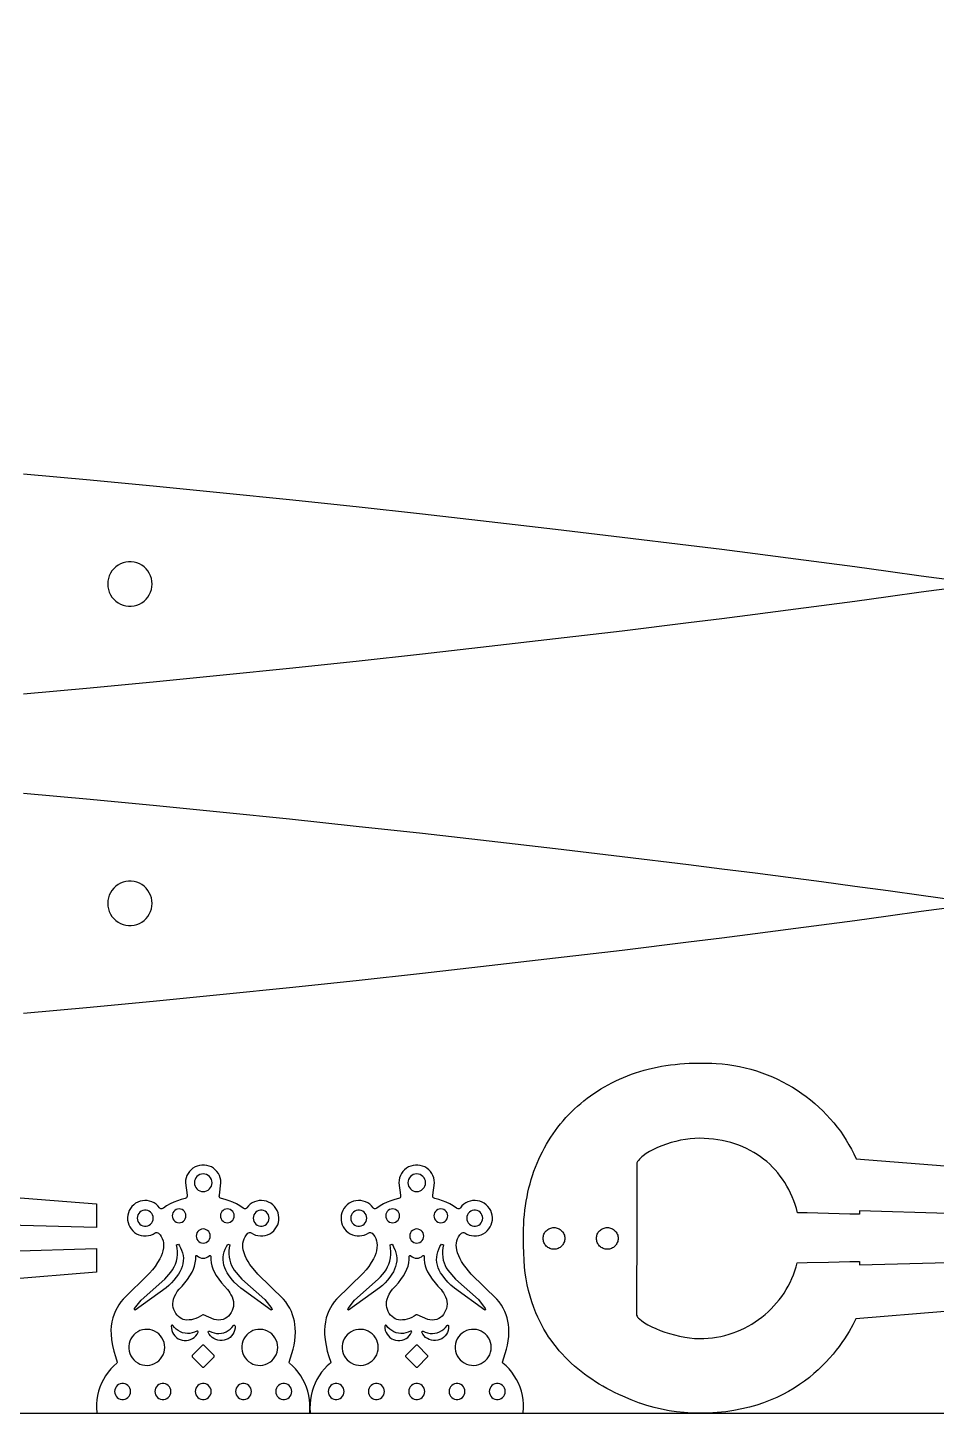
# Model space of a CAD drawing. Extents: x 0 to 1250, y 0 to 2500.
# Drawn here: x 632.7 to 735.2, y 0 to 156.2 of the extents above; entities that cross this region are included whole.
import ezdxf

# ---------------------------------------------------------------- set-up
doc = ezdxf.new("R2010")
doc.units = 0
doc.layers.get('0').update_dxf_attribs({"linetype": 'CONTINUOUS', "lineweight": 25})

msp = doc.modelspace()

# ---------------------------------------------------------------- linework, layer by layer
for points in [[(0, 0), (1250, 0), (1250, 2500), (0, 2500)], [(646.74, 93.5169), (646.72, 93.8302), (646.662, 94.1386), (646.564, 94.4372), (646.431, 94.7213), (646.263, 94.9864), (646.062, 95.2283), (645.834, 95.4432), (645.58, 95.6277), (645.304, 95.779), (645.013, 95.8945), (644.708, 95.9726), (644.397, 96.012), (644.083, 96.012), (643.772, 95.9726), (643.467, 95.8945), (643.176, 95.779), (642.9, 95.6277), (642.646, 95.4432), (642.418, 95.2283), (642.217, 94.9864), (642.049, 94.7213), (641.916, 94.4372), (641.818, 94.1386), (641.76, 93.8302), (641.74, 93.5169), (641.76, 93.2036), (641.818, 92.8952), (641.916, 92.5966), (642.049, 92.3125), (642.217, 92.0474), (642.418, 91.8055), (642.646, 91.5906), (642.9, 91.4061), (643.176, 91.2548), (643.467, 91.1393), (643.772, 91.0612), (644.083, 91.0218), (644.397, 91.0218), (644.708, 91.0612), (645.013, 91.1393), (645.304, 91.2548), (645.58, 91.4061), (645.834, 91.5906), (646.062, 91.8055), (646.263, 92.0474), (646.431, 92.3125), (646.564, 92.5966), (646.662, 92.8952), (646.72, 93.2036)], [(646.74, 57.5025), (646.72, 57.8158), (646.662, 58.1242), (646.564, 58.4228), (646.431, 58.7069), (646.263, 58.972), (646.062, 59.2139), (645.834, 59.4288), (645.58, 59.6133), (645.304, 59.7646), (645.013, 59.8801), (644.708, 59.9582), (644.397, 59.9976), (644.083, 59.9976), (643.772, 59.9582), (643.467, 59.8801), (643.176, 59.7646), (642.9, 59.6133), (642.646, 59.4288), (642.418, 59.2139), (642.217, 58.972), (642.049, 58.7069), (641.916, 58.4228), (641.818, 58.1242), (641.76, 57.8158), (641.74, 57.5025), (641.76, 57.1892), (641.818, 56.8808), (641.916, 56.5822), (642.049, 56.2981), (642.217, 56.033), (642.418, 55.7911), (642.646, 55.5762), (642.9, 55.3917), (643.176, 55.2404), (643.467, 55.1249), (643.772, 55.0468), (644.083, 55.0074), (644.397, 55.0074), (644.708, 55.0468), (645.013, 55.1249), (645.304, 55.2404), (645.58, 55.3917), (645.834, 55.5762), (646.062, 55.7911), (646.263, 56.033), (646.431, 56.2981), (646.564, 56.5822), (646.662, 56.8808), (646.72, 57.1892)], [(640.597, 0), (664.417, 0), (664.517, 0.09), (664.547, 0.5717), (664.541, 1.0544), (664.499, 1.5352), (664.42, 2.0115), (664.306, 2.4805), (664.157, 2.9396), (663.974, 3.3863), (663.758, 3.8178), (663.51, 4.2319), (663.231, 4.6261), (662.924, 4.9983), (662.589, 5.3463), (662.23, 5.6681), (662.197, 5.7189), (662.199, 5.7793), (662.639, 7.2132), (662.748, 7.6881), (662.827, 8.1685), (662.878, 8.6529), (662.9, 9.1395), (662.892, 9.6265), (662.858, 10.0046), (662.796, 10.3792), (662.708, 10.7484), (662.594, 11.1104), (662.454, 11.4632), (662.266, 11.842), (662.051, 12.2064), (661.811, 12.5545), (661.546, 12.8846), (658.663, 15.6744), (657.768, 16.7957), (657.571, 17.1015), (657.397, 17.4209), (657.247, 17.7523), (657.122, 18.0937), (657.022, 18.4434), (656.982, 18.6926), (656.971, 18.9447), (656.989, 19.1963), (657.036, 19.4443), (657.119, 19.6841), (657.233, 19.9106), (657.377, 20.1195), (657.548, 20.3072), (657.632, 20.3656), (657.731, 20.3924), (657.833, 20.3843), (657.927, 20.3423), (658.164, 20.2046), (658.419, 20.1007), (658.685, 20.0328), (658.958, 20.0019), (659.233, 20.0088), (659.504, 20.0533), (659.766, 20.1345), (660.015, 20.2509), (660.246, 20.4004), (660.454, 20.58), (660.635, 20.7865), (660.786, 21.0158), (660.905, 21.2638), (660.988, 21.5256), (661.035, 21.7964), (661.044, 22.0711), (661.015, 22.3444), (660.95, 22.6112), (660.848, 22.8664), (660.712, 23.1054), (660.545, 23.3234), (660.349, 23.5164), (660.129, 23.6809), (659.889, 23.8136), (659.632, 23.912), (659.364, 23.9744), (659.091, 23.9995), (658.816, 23.9868), (658.546, 23.9367), (658.285, 23.8499), (658.039, 23.7283), (657.812, 23.574), (657.607, 23.39), (657.43, 23.1798), (657.362, 23.1119), (657.275, 23.0695), (657.179, 23.0569), (657.084, 23.0755), (657, 23.1232), (656.632, 23.3823), (656.245, 23.6119), (655.841, 23.8106), (655.423, 23.9771), (654.993, 24.1105), (654.554, 24.21), (654.464, 24.2458), (654.391, 24.3081), (654.341, 24.3905), (654.32, 24.4845), (654.329, 24.5803), (654.507, 26), (654.488, 26.2723), (654.433, 26.5396), (654.341, 26.7968), (654.216, 27.0392), (654.058, 27.2622), (653.872, 27.4617), (653.66, 27.6339), (653.427, 27.7758), (653.177, 27.8845), (652.914, 27.9582), (652.644, 27.9953), (652.37, 27.9953), (652.1, 27.9582), (651.837, 27.8845), (651.587, 27.7758), (651.354, 27.6339), (651.142, 27.4617), (650.956, 27.2622), (650.798, 27.0392), (650.673, 26.7968), (650.581, 26.5396), (650.526, 26.2723), (650.507, 26), (650.685, 24.5803), (650.694, 24.4845), (650.673, 24.3905), (650.623, 24.3081), (650.55, 24.2458), (650.46, 24.2099), (650.023, 24.1068), (649.594, 23.9713), (649.176, 23.8042), (648.772, 23.6063), (648.384, 23.3789), (648.014, 23.1232), (647.93, 23.0755), (647.835, 23.0569), (647.739, 23.0695), (647.652, 23.1119), (647.584, 23.1798), (647.407, 23.39), (647.202, 23.574), (646.975, 23.7283), (646.729, 23.8499), (646.468, 23.9367), (646.198, 23.9868), (645.923, 23.9995), (645.65, 23.9744), (645.382, 23.912), (645.125, 23.8136), (644.885, 23.6809), (644.665, 23.5164), (644.469, 23.3234), (644.302, 23.1054), (644.166, 22.8664), (644.064, 22.6112), (643.999, 22.3444), (643.97, 22.0711), (643.979, 21.7964), (644.026, 21.5256), (644.109, 21.2638), (644.227, 21.0158), (644.379, 20.7865), (644.56, 20.58), (644.768, 20.4004), (644.999, 20.2509), (645.248, 20.1345), (645.51, 20.0533), (645.781, 20.0088), (646.056, 20.0019), (646.329, 20.0328), (646.595, 20.1007), (646.85, 20.2046), (647.088, 20.3423), (647.181, 20.3843), (647.283, 20.3924), (647.382, 20.3656), (647.466, 20.3072), (647.635, 20.1234), (647.777, 19.9187), (647.89, 19.6969), (647.974, 19.4619), (648.025, 19.2178), (648.043, 18.9692), (648.021, 18.646), (647.967, 18.3265), (647.882, 18.014), (647.765, 17.7117), (647.619, 17.4225), (647.37, 16.9884), (647.092, 16.5713), (646.789, 16.1729), (646.46, 15.7949), (643.463, 12.8794), (643.215, 12.5716), (642.988, 12.2475), (642.785, 11.9086), (642.605, 11.5564), (642.449, 11.1927), (642.308, 10.7503), (642.204, 10.2977), (642.137, 9.8381), (642.108, 9.3745), (642.118, 8.9101), (642.181, 8.2694), (642.283, 7.6337), (642.423, 7.0052), (642.6, 6.3863), (642.814, 5.7793), (642.817, 5.7189), (642.784, 5.6681), (642.425, 5.3463), (642.09, 4.9983), (641.783, 4.6261), (641.504, 4.2319), (641.256, 3.8178), (641.04, 3.3863), (640.857, 2.9396), (640.708, 2.4805), (640.594, 2.0115), (640.515, 1.5352), (640.473, 1.0544), (640.467, 0.5717), (640.497, 0.09)], [(653.507, 26), (653.488, 26.1951), (653.431, 26.3827), (653.338, 26.5556), (653.214, 26.7071), (653.063, 26.8315), (652.89, 26.9239), (652.702, 26.9808), (652.507, 27), (652.312, 26.9808), (652.124, 26.9239), (651.951, 26.8315), (651.8, 26.7071), (651.675, 26.5556), (651.583, 26.3827), (651.526, 26.1951), (651.507, 26), (651.526, 25.8049), (651.583, 25.6173), (651.675, 25.4444), (651.8, 25.2929), (651.951, 25.1685), (652.124, 25.0761), (652.312, 25.0192), (652.507, 25), (652.702, 25.0192), (652.89, 25.0761), (653.063, 25.1685), (653.214, 25.2929), (653.338, 25.4444), (653.431, 25.6173), (653.488, 25.8049)], [(664.677, 0), (688.497, 0), (688.597, 0.09), (688.627, 0.5717), (688.621, 1.0544), (688.579, 1.5352), (688.5, 2.0115), (688.386, 2.4805), (688.237, 2.9396), (688.054, 3.3863), (687.838, 3.8178), (687.59, 4.2319), (687.311, 4.6261), (687.004, 4.9983), (686.669, 5.3463), (686.31, 5.6681), (686.277, 5.7189), (686.279, 5.7793), (686.719, 7.2132), (686.828, 7.6881), (686.908, 8.1685), (686.958, 8.6529), (686.98, 9.1395), (686.972, 9.6265), (686.938, 10.0046), (686.876, 10.3792), (686.788, 10.7484), (686.674, 11.1104), (686.534, 11.4632), (686.346, 11.842), (686.131, 12.2064), (685.891, 12.5545), (685.626, 12.8846), (682.743, 15.6744), (681.848, 16.7957), (681.651, 17.1015), (681.477, 17.4209), (681.327, 17.7523), (681.202, 18.0937), (681.102, 18.4434), (681.062, 18.6926), (681.051, 18.9447), (681.069, 19.1963), (681.116, 19.4443), (681.199, 19.6841), (681.313, 19.9106), (681.457, 20.1195), (681.628, 20.3072), (681.712, 20.3656), (681.811, 20.3924), (681.913, 20.3843), (682.007, 20.3423), (682.244, 20.2046), (682.499, 20.1007), (682.765, 20.0328), (683.038, 20.0019), (683.313, 20.0088), (683.584, 20.0533), (683.846, 20.1345), (684.095, 20.2509), (684.326, 20.4004), (684.534, 20.58), (684.715, 20.7865), (684.866, 21.0158), (684.985, 21.2638), (685.068, 21.5256), (685.115, 21.7964), (685.124, 22.0711), (685.096, 22.3444), (685.03, 22.6112), (684.928, 22.8664), (684.792, 23.1054), (684.625, 23.3234), (684.429, 23.5164), (684.209, 23.6809), (683.969, 23.8136), (683.712, 23.912), (683.444, 23.9744), (683.171, 23.9995), (682.896, 23.9868), (682.626, 23.9367), (682.365, 23.8499), (682.119, 23.7283), (681.892, 23.574), (681.687, 23.39), (681.51, 23.1798), (681.442, 23.1119), (681.355, 23.0695), (681.259, 23.0569), (681.164, 23.0755), (681.08, 23.1232), (680.712, 23.3823), (680.325, 23.6119), (679.921, 23.8106), (679.503, 23.9771), (679.073, 24.1105), (678.634, 24.21), (678.544, 24.2458), (678.471, 24.3081), (678.421, 24.3905), (678.4, 24.4845), (678.409, 24.5803), (678.587, 26), (678.568, 26.2723), (678.513, 26.5396), (678.421, 26.7968), (678.296, 27.0392), (678.138, 27.2622), (677.952, 27.4617), (677.74, 27.6339), (677.507, 27.7758), (677.257, 27.8845), (676.994, 27.9582), (676.724, 27.9953), (676.451, 27.9953), (676.18, 27.9582), (675.917, 27.8845), (675.667, 27.7758), (675.434, 27.6339), (675.222, 27.4617), (675.036, 27.2622), (674.878, 27.0392), (674.753, 26.7968), (674.661, 26.5396), (674.606, 26.2723), (674.587, 26), (674.765, 24.5803), (674.774, 24.4845), (674.753, 24.3905), (674.703, 24.3081), (674.63, 24.2458), (674.54, 24.2099), (674.103, 24.1068), (673.674, 23.9713), (673.256, 23.8042), (672.852, 23.6063), (672.464, 23.3789), (672.094, 23.1232), (672.01, 23.0755), (671.915, 23.0569), (671.819, 23.0695), (671.732, 23.1119), (671.664, 23.1798), (671.487, 23.39), (671.283, 23.574), (671.055, 23.7283), (670.809, 23.8499), (670.548, 23.9367), (670.278, 23.9868), (670.003, 23.9995), (669.73, 23.9744), (669.462, 23.912), (669.205, 23.8136), (668.965, 23.6809), (668.745, 23.5164), (668.549, 23.3234), (668.382, 23.1054), (668.246, 22.8664), (668.144, 22.6112), (668.079, 22.3444), (668.05, 22.0711), (668.059, 21.7964), (668.106, 21.5256), (668.189, 21.2638), (668.308, 21.0158), (668.459, 20.7865), (668.64, 20.58), (668.848, 20.4004), (669.079, 20.2509), (669.328, 20.1345), (669.59, 20.0533), (669.861, 20.0088), (670.136, 20.0019), (670.409, 20.0328), (670.675, 20.1007), (670.93, 20.2046), (671.168, 20.3423), (671.261, 20.3843), (671.363, 20.3924), (671.462, 20.3656), (671.546, 20.3072), (671.715, 20.1234), (671.857, 19.9187), (671.971, 19.6969), (672.054, 19.4619), (672.105, 19.2178), (672.123, 18.9692), (672.101, 18.646), (672.047, 18.3265), (671.962, 18.014), (671.845, 17.7117), (671.699, 17.4225), (671.45, 16.9884), (671.172, 16.5713), (670.869, 16.1729), (670.54, 15.7949), (667.543, 12.8794), (667.295, 12.5716), (667.068, 12.2475), (666.865, 11.9086), (666.685, 11.5564), (666.529, 11.1927), (666.388, 10.7503), (666.284, 10.2977), (666.217, 9.8381), (666.188, 9.3745), (666.198, 8.9101), (666.261, 8.2694), (666.363, 7.6337), (666.503, 7.0052), (666.68, 6.3863), (666.894, 5.7793), (666.897, 5.7189), (666.864, 5.6681), (666.505, 5.3463), (666.17, 4.9983), (665.863, 4.6261), (665.584, 4.2319), (665.336, 3.8178), (665.12, 3.3863), (664.937, 2.9396), (664.788, 2.4805), (664.674, 2.0115), (664.595, 1.5352), (664.553, 1.0544), (664.547, 0.5717), (664.577, 0.09)], [(677.587, 26), (677.568, 26.1951), (677.511, 26.3827), (677.418, 26.5556), (677.294, 26.7071), (677.143, 26.8315), (676.97, 26.9239), (676.782, 26.9808), (676.587, 27), (676.392, 26.9808), (676.204, 26.9239), (676.031, 26.8315), (675.88, 26.7071), (675.755, 26.5556), (675.663, 26.3827), (675.606, 26.1951), (675.587, 26), (675.606, 25.8049), (675.663, 25.6173), (675.755, 25.4444), (675.88, 25.2929), (676.031, 25.1685), (676.204, 25.0761), (676.392, 25.0192), (676.587, 25), (676.782, 25.0192), (676.97, 25.0761), (677.143, 25.1685), (677.294, 25.2929), (677.418, 25.4444), (677.511, 25.6173), (677.568, 25.8049)], [(646.869, 22), (646.849, 22.1871), (646.791, 22.3661), (646.697, 22.529), (646.571, 22.6688), (646.419, 22.7794), (646.247, 22.856), (646.063, 22.8951), (645.875, 22.8951), (645.69, 22.856), (645.519, 22.7794), (645.366, 22.6688), (645.24, 22.529), (645.146, 22.3661), (645.088, 22.1871), (645.069, 22), (645.088, 21.8129), (645.146, 21.6339), (645.24, 21.471), (645.366, 21.3312), (645.519, 21.2206), (645.69, 21.144), (645.875, 21.1049), (646.063, 21.1049), (646.247, 21.144), (646.419, 21.2206), (646.571, 21.3312), (646.697, 21.471), (646.791, 21.6339), (646.849, 21.8129)], [(650.565, 22.2712), (650.546, 22.4443), (650.488, 22.6087), (650.396, 22.7562), (650.272, 22.8794), (650.125, 22.9721), (649.961, 23.0296), (649.787, 23.0491), (649.614, 23.0296), (649.45, 22.9721), (649.302, 22.8794), (649.179, 22.7562), (649.087, 22.6087), (649.029, 22.4443), (649.009, 22.2712), (649.029, 22.0981), (649.087, 21.9336), (649.179, 21.7861), (649.302, 21.6629), (649.45, 21.5703), (649.614, 21.5127), (649.787, 21.4932), (649.961, 21.5127), (650.125, 21.5703), (650.272, 21.6629), (650.396, 21.7861), (650.488, 21.9336), (650.546, 22.0981)], [(656.005, 22.2712), (655.985, 22.4443), (655.928, 22.6087), (655.835, 22.7562), (655.712, 22.8794), (655.564, 22.9721), (655.4, 23.0296), (655.227, 23.0491), (655.054, 23.0296), (654.889, 22.9721), (654.742, 22.8794), (654.618, 22.7562), (654.526, 22.6087), (654.468, 22.4443), (654.449, 22.2712), (654.468, 22.0981), (654.526, 21.9336), (654.618, 21.7861), (654.742, 21.6629), (654.889, 21.5703), (655.054, 21.5127), (655.227, 21.4932), (655.4, 21.5127), (655.564, 21.5703), (655.712, 21.6629), (655.835, 21.7861), (655.928, 21.9336), (655.985, 22.0981)], [(659.945, 22), (659.926, 22.1871), (659.868, 22.3661), (659.774, 22.529), (659.648, 22.6688), (659.495, 22.7794), (659.323, 22.856), (659.139, 22.8951), (658.951, 22.8951), (658.767, 22.856), (658.595, 22.7794), (658.443, 22.6688), (658.317, 22.529), (658.223, 22.3661), (658.165, 22.1871), (658.145, 22), (658.165, 21.8129), (658.223, 21.6339), (658.317, 21.471), (658.443, 21.3312), (658.595, 21.2206), (658.767, 21.144), (658.951, 21.1049), (659.139, 21.1049), (659.323, 21.144), (659.495, 21.2206), (659.648, 21.3312), (659.774, 21.471), (659.868, 21.6339), (659.926, 21.8129)], [(670.949, 22), (670.929, 22.1871), (670.871, 22.3661), (670.777, 22.529), (670.651, 22.6688), (670.499, 22.7794), (670.327, 22.856), (670.143, 22.8951), (669.955, 22.8951), (669.77, 22.856), (669.599, 22.7794), (669.446, 22.6688), (669.321, 22.529), (669.226, 22.3661), (669.168, 22.1871), (669.149, 22), (669.168, 21.8129), (669.226, 21.6339), (669.321, 21.471), (669.446, 21.3312), (669.599, 21.2206), (669.77, 21.144), (669.955, 21.1049), (670.143, 21.1049), (670.327, 21.144), (670.499, 21.2206), (670.651, 21.3312), (670.777, 21.471), (670.871, 21.6339), (670.929, 21.8129)], [(674.645, 22.2712), (674.626, 22.4443), (674.568, 22.6087), (674.476, 22.7562), (674.352, 22.8794), (674.205, 22.9721), (674.041, 23.0296), (673.867, 23.0491), (673.694, 23.0296), (673.53, 22.9721), (673.382, 22.8794), (673.259, 22.7562), (673.167, 22.6087), (673.109, 22.4443), (673.089, 22.2712), (673.109, 22.0981), (673.167, 21.9336), (673.259, 21.7861), (673.382, 21.6629), (673.53, 21.5703), (673.694, 21.5127), (673.867, 21.4932), (674.041, 21.5127), (674.205, 21.5703), (674.352, 21.6629), (674.476, 21.7861), (674.568, 21.9336), (674.626, 22.0981)], [(680.085, 22.2712), (680.065, 22.4443), (680.008, 22.6087), (679.915, 22.7562), (679.792, 22.8794), (679.644, 22.9721), (679.48, 23.0296), (679.307, 23.0491), (679.134, 23.0296), (678.969, 22.9721), (678.822, 22.8794), (678.698, 22.7562), (678.606, 22.6087), (678.548, 22.4443), (678.529, 22.2712), (678.548, 22.0981), (678.606, 21.9336), (678.698, 21.7861), (678.822, 21.6629), (678.969, 21.5703), (679.134, 21.5127), (679.307, 21.4932), (679.48, 21.5127), (679.644, 21.5703), (679.792, 21.6629), (679.915, 21.7861), (680.008, 21.9336), (680.065, 22.0981)], [(684.025, 22), (684.006, 22.1871), (683.948, 22.3661), (683.854, 22.529), (683.728, 22.6688), (683.575, 22.7794), (683.404, 22.856), (683.22, 22.8951), (683.031, 22.8951), (682.847, 22.856), (682.675, 22.7794), (682.523, 22.6688), (682.397, 22.529), (682.303, 22.3661), (682.245, 22.1871), (682.225, 22), (682.245, 21.8129), (682.303, 21.6339), (682.397, 21.471), (682.523, 21.3312), (682.675, 21.2206), (682.847, 21.144), (683.031, 21.1049), (683.22, 21.1049), (683.404, 21.144), (683.575, 21.2206), (683.728, 21.3312), (683.854, 21.471), (683.948, 21.6339), (684.006, 21.8129)], [(653.3, 19.9901), (653.28, 20.1665), (653.221, 20.3342), (653.127, 20.4845), (653.001, 20.6101), (652.851, 20.7046), (652.683, 20.7632), (652.507, 20.7831), (652.331, 20.7632), (652.163, 20.7046), (652.013, 20.6101), (651.887, 20.4845), (651.793, 20.3342), (651.734, 20.1665), (651.714, 19.9901), (651.734, 19.8136), (651.793, 19.646), (651.887, 19.4957), (652.013, 19.3701), (652.163, 19.2756), (652.331, 19.217), (652.507, 19.1971), (652.683, 19.217), (652.851, 19.2756), (653.001, 19.3701), (653.127, 19.4957), (653.221, 19.646), (653.28, 19.8136)], [(677.38, 19.9901), (677.36, 20.1665), (677.302, 20.3342), (677.207, 20.4845), (677.081, 20.6101), (676.931, 20.7046), (676.764, 20.7632), (676.587, 20.7831), (676.411, 20.7632), (676.243, 20.7046), (676.093, 20.6101), (675.967, 20.4845), (675.873, 20.3342), (675.814, 20.1665), (675.794, 19.9901), (675.814, 19.8136), (675.873, 19.646), (675.967, 19.4957), (676.093, 19.3701), (676.243, 19.2756), (676.411, 19.217), (676.587, 19.1971), (676.764, 19.217), (676.931, 19.2756), (677.081, 19.3701), (677.207, 19.4957), (677.302, 19.646), (677.36, 19.8136)], [(690.842, 19.7227), (690.848, 19.848), (690.867, 19.9696), (690.897, 20.087), (690.938, 20.1995), (690.99, 20.3066), (691.051, 20.4076), (691.121, 20.5019), (691.2, 20.5889), (691.287, 20.668), (691.382, 20.7385), (691.483, 20.7999), (691.59, 20.8514), (691.702, 20.8926), (691.82, 20.9228), (691.941, 20.9414), (692.067, 20.9477), (692.192, 20.9414), (692.314, 20.9228), (692.431, 20.8926), (692.544, 20.8514), (692.651, 20.7999), (692.752, 20.7385), (692.846, 20.668), (692.933, 20.5889), (693.012, 20.5019), (693.082, 20.4076), (693.144, 20.3066), (693.195, 20.1995), (693.237, 20.087), (693.267, 19.9696), (693.285, 19.848), (693.292, 19.7227), (693.285, 19.5974), (693.267, 19.4758), (693.237, 19.3584), (693.195, 19.2459), (693.144, 19.1388), (693.082, 19.0378), (693.012, 18.9435), (692.933, 18.8565), (692.846, 18.7774), (692.752, 18.7069), (692.651, 18.6455), (692.544, 18.594), (692.431, 18.5528), (692.314, 18.5226), (692.192, 18.504), (692.067, 18.4977), (691.941, 18.504), (691.82, 18.5226), (691.702, 18.5528), (691.59, 18.594), (691.483, 18.6455), (691.382, 18.7069), (691.287, 18.7774), (691.2, 18.8565), (691.121, 18.9435), (691.051, 19.0378), (690.99, 19.1388), (690.938, 19.2459), (690.897, 19.3584), (690.867, 19.4758), (690.848, 19.5974)], [(696.856, 19.7227), (696.863, 19.848), (696.881, 19.9696), (696.912, 20.087), (696.953, 20.1995), (697.004, 20.3066), (697.066, 20.4076), (697.136, 20.5019), (697.215, 20.5889), (697.302, 20.668), (697.397, 20.7385), (697.498, 20.7999), (697.605, 20.8514), (697.717, 20.8926), (697.835, 20.9228), (697.956, 20.9414), (698.082, 20.9477), (698.207, 20.9414), (698.328, 20.9228), (698.446, 20.8926), (698.558, 20.8514), (698.665, 20.7999), (698.766, 20.7385), (698.861, 20.668), (698.948, 20.5889), (699.027, 20.5019), (699.097, 20.4076), (699.159, 20.3066), (699.21, 20.1995), (699.251, 20.087), (699.282, 19.9696), (699.3, 19.848), (699.306, 19.7227), (699.3, 19.5974), (699.282, 19.4758), (699.251, 19.3584), (699.21, 19.2459), (699.159, 19.1388), (699.097, 19.0378), (699.027, 18.9435), (698.948, 18.8565), (698.861, 18.7774), (698.766, 18.7069), (698.665, 18.6455), (698.558, 18.594), (698.446, 18.5528), (698.328, 18.5226), (698.207, 18.504), (698.082, 18.4977), (697.956, 18.504), (697.835, 18.5226), (697.717, 18.5528), (697.605, 18.594), (697.498, 18.6455), (697.397, 18.7069), (697.302, 18.7774), (697.215, 18.8565), (697.136, 18.9435), (697.066, 19.0378), (697.004, 19.1388), (696.953, 19.2459), (696.912, 19.3584), (696.881, 19.4758), (696.863, 19.5974)], [(649.723, 19.0545), (649.839, 18.8679), (649.943, 18.6743), (650.07, 18.3975), (650.167, 18.1087), (650.232, 17.8111), (650.266, 17.5083), (650.253, 17.1855), (650.207, 16.8658), (650.128, 16.5525), (650.018, 16.249), (649.876, 15.9586), (649.706, 15.6843), (649.47, 15.3454), (649.212, 15.022), (648.936, 14.7154), (648.64, 14.4269), (648.327, 14.1575), (644.826, 11.6157), (644.743, 11.7039), (644.77, 11.8113), (645.499, 12.7535), (648.173, 15.1425), (648.42, 15.38), (648.649, 15.6351), (648.859, 15.9064), (649.048, 16.1925), (649.227, 16.5034), (649.373, 16.8306), (649.486, 17.171), (649.564, 17.521), (649.602, 17.8901), (649.603, 18.261), (649.567, 18.6303), (649.494, 18.994)], [(654.759, 17.605), (654.804, 17.914), (654.88, 18.2168), (654.988, 18.5099), (655.125, 18.7902), (655.291, 19.0545), (655.52, 18.994), (655.45, 18.6555), (655.413, 18.3118), (655.408, 17.9661), (655.437, 17.6216), (655.499, 17.2814), (655.588, 16.977), (655.704, 16.6815), (655.844, 16.3971), (656.009, 16.1259), (656.871, 15.1134), (659.46, 12.8132), (660.244, 11.8113), (660.271, 11.7039), (660.188, 11.6157), (656.763, 14.0946), (656.371, 14.43), (656.005, 14.7943), (655.668, 15.1855), (655.362, 15.6012), (655.196, 15.8556), (655.054, 16.1242), (654.938, 16.4046), (654.847, 16.6945), (654.784, 16.9915), (654.748, 17.293)], [(673.803, 19.0545), (673.919, 18.8679), (674.023, 18.6743), (674.15, 18.3975), (674.247, 18.1087), (674.312, 17.8111), (674.346, 17.5083), (674.333, 17.1855), (674.287, 16.8658), (674.208, 16.5525), (674.098, 16.249), (673.956, 15.9586), (673.786, 15.6843), (673.55, 15.3454), (673.293, 15.022), (673.016, 14.7154), (672.72, 14.4269), (672.407, 14.1575), (668.906, 11.6157), (668.823, 11.7039), (668.85, 11.8113), (669.579, 12.7535), (672.253, 15.1425), (672.5, 15.38), (672.729, 15.6351), (672.939, 15.9064), (673.128, 16.1925), (673.307, 16.5034), (673.453, 16.8306), (673.566, 17.171), (673.644, 17.521), (673.682, 17.8901), (673.683, 18.261), (673.647, 18.6303), (673.574, 18.994)], [(678.839, 17.605), (678.884, 17.914), (678.96, 18.2168), (679.068, 18.5099), (679.205, 18.7902), (679.371, 19.0545), (679.6, 18.994), (679.53, 18.6555), (679.493, 18.3118), (679.488, 17.9661), (679.517, 17.6216), (679.579, 17.2814), (679.668, 16.977), (679.784, 16.6815), (679.924, 16.3971), (680.089, 16.1259), (680.951, 15.1134), (683.54, 12.8132), (684.324, 11.8113), (684.351, 11.7039), (684.268, 11.6157), (680.843, 14.0946), (680.451, 14.43), (680.085, 14.7943), (679.748, 15.1855), (679.442, 15.6012), (679.276, 15.8556), (679.134, 16.1242), (679.018, 16.4046), (678.927, 16.6945), (678.864, 16.9915), (678.828, 17.293)], [(653.227, 17.7997), (653.286, 17.7949), (653.332, 17.7573), (653.349, 17.7001), (653.356, 17.3409), (653.399, 16.9841), (653.475, 16.6331), (653.586, 16.2912), (653.729, 15.9617), (653.986, 15.5282), (654.267, 15.1101), (654.571, 14.7088), (654.898, 14.3254), (655.246, 13.9612), (655.393, 13.7764), (655.525, 13.5807), (655.641, 13.3752), (655.764, 13.13), (655.854, 12.8707), (655.908, 12.6019), (655.927, 12.3283), (655.909, 12.0546), (655.853, 11.8114), (655.767, 11.577), (655.654, 11.3546), (655.514, 11.1478), (655.361, 10.9665), (655.183, 10.8108), (654.983, 10.6843), (654.765, 10.59), (654.513, 10.5327), (654.255, 10.5115), (653.996, 10.527), (653.742, 10.5789), (652.558, 11.0953), (652.507, 11.1095), (652.456, 11.0953), (652.206, 10.9473), (651.947, 10.8179), (651.679, 10.7078), (651.429, 10.618), (651.171, 10.5556), (650.908, 10.5213), (650.642, 10.5155), (650.448, 10.5381), (650.26, 10.5863), (650.079, 10.6593), (649.909, 10.7557), (649.723, 10.9057), (649.557, 11.0771), (649.413, 11.2676), (649.293, 11.4741), (649.199, 11.6937), (649.131, 11.9191), (649.092, 12.1514), (649.084, 12.3867), (649.106, 12.6212), (649.158, 12.8509), (649.27, 13.157), (649.413, 13.4498), (649.586, 13.7263), (649.786, 13.9836), (650.119, 14.3346), (650.434, 14.7027), (650.728, 15.087), (651.002, 15.4863), (651.254, 15.8995), (651.408, 16.2393), (651.528, 16.593), (651.611, 16.9567), (651.657, 17.327), (651.665, 17.7001), (651.682, 17.7573), (651.728, 17.7949), (651.787, 17.7997), (651.839, 17.77), (651.979, 17.6461), (652.142, 17.5536), (652.321, 17.4965), (652.507, 17.4772), (652.693, 17.4965), (652.872, 17.5536), (653.035, 17.6461), (653.175, 17.7699)], [(677.307, 17.7997), (677.366, 17.7949), (677.412, 17.7573), (677.429, 17.7001), (677.436, 17.3409), (677.479, 16.9841), (677.555, 16.6331), (677.666, 16.2912), (677.809, 15.9617), (678.066, 15.5282), (678.347, 15.1101), (678.651, 14.7088), (678.978, 14.3254), (679.326, 13.9612), (679.473, 13.7764), (679.605, 13.5807), (679.721, 13.3752), (679.844, 13.13), (679.934, 12.8707), (679.988, 12.6019), (680.007, 12.3283), (679.99, 12.0546), (679.933, 11.8114), (679.847, 11.577), (679.734, 11.3546), (679.594, 11.1478), (679.441, 10.9665), (679.263, 10.8108), (679.063, 10.6843), (678.846, 10.59), (678.593, 10.5327), (678.335, 10.5115), (678.076, 10.527), (677.822, 10.5789), (676.638, 11.0953), (676.587, 11.1095), (676.536, 11.0953), (676.286, 10.9473), (676.027, 10.8179), (675.759, 10.7078), (675.509, 10.618), (675.251, 10.5556), (674.988, 10.5213), (674.722, 10.5155), (674.528, 10.5381), (674.34, 10.5863), (674.159, 10.6593), (673.989, 10.7557), (673.803, 10.9057), (673.637, 11.0771), (673.493, 11.2676), (673.373, 11.4741), (673.279, 11.6937), (673.211, 11.9191), (673.172, 12.1514), (673.164, 12.3867), (673.186, 12.6212), (673.238, 12.8509), (673.35, 13.157), (673.493, 13.4498), (673.666, 13.7263), (673.866, 13.9836), (674.199, 14.3346), (674.514, 14.7027), (674.808, 15.087), (675.082, 15.4863), (675.334, 15.8995), (675.488, 16.2393), (675.608, 16.593), (675.691, 16.9567), (675.737, 17.327), (675.745, 17.7001), (675.762, 17.7573), (675.808, 17.7949), (675.867, 17.7997), (675.919, 17.77), (676.059, 17.6461), (676.222, 17.5536), (676.401, 17.4965), (676.587, 17.4772), (676.773, 17.4965), (676.952, 17.5536), (677.115, 17.6461), (677.255, 17.7699)], [(648.168, 7.435), (648.148, 7.7179), (648.089, 7.9952), (647.992, 8.2617), (647.859, 8.5121), (647.692, 8.7415), (647.495, 8.9455), (647.271, 9.1201), (647.026, 9.2619), (646.763, 9.3681), (646.488, 9.4367), (646.206, 9.4664), (645.922, 9.4565), (645.643, 9.4072), (645.373, 9.3196), (645.119, 9.1953), (644.883, 9.0367), (644.673, 8.847), (644.49, 8.6297), (644.34, 8.3892), (644.225, 8.1302), (644.147, 7.8576), (644.107, 7.5767), (644.107, 7.2932), (644.147, 7.0123), (644.225, 6.7397), (644.34, 6.4807), (644.49, 6.2402), (644.673, 6.0229), (644.883, 5.8332), (645.119, 5.6746), (645.373, 5.5503), (645.643, 5.4627), (645.922, 5.4134), (646.206, 5.4035), (646.488, 5.4332), (646.763, 5.5018), (647.026, 5.608), (647.271, 5.7498), (647.495, 5.9244), (647.692, 6.1284), (647.859, 6.3578), (647.992, 6.6082), (648.089, 6.8747), (648.148, 7.1521)], [(651.933, 9.1389), (651.939, 9.2), (651.908, 9.2532), (651.852, 9.2784), (651.792, 9.2662), (651.543, 9.1474), (651.28, 9.063), (651.008, 9.0145), (650.732, 9.0028), (650.457, 9.0282), (650.188, 9.0901), (649.929, 9.1875), (649.686, 9.3186), (649.462, 9.481), (649.263, 9.6719), (649.09, 9.8878), (649.042, 9.925), (648.98, 9.9268), (648.929, 9.8923), (648.908, 9.8347), (648.918, 9.5923), (648.964, 9.3542), (649.046, 9.1259), (649.162, 8.913), (649.309, 8.7203), (649.484, 8.5524), (649.683, 8.4134), (649.901, 8.3064), (650.132, 8.234), (650.372, 8.198), (650.615, 8.199), (650.854, 8.2373), (651.085, 8.3117), (651.302, 8.4206), (651.499, 8.5615), (651.673, 8.7309), (651.818, 8.9249)], [(655.972, 9.925), (656.034, 9.9268), (656.085, 9.8923), (656.106, 9.8347), (656.096, 9.5923), (656.05, 9.3542), (655.968, 9.1259), (655.852, 8.913), (655.705, 8.7203), (655.53, 8.5524), (655.331, 8.4134), (655.113, 8.3064), (654.882, 8.234), (654.642, 8.198), (654.399, 8.199), (654.16, 8.2373), (653.929, 8.3117), (653.712, 8.4206), (653.515, 8.5615), (653.341, 8.7309), (653.196, 8.9249), (653.082, 9.1389), (653.075, 9.2), (653.106, 9.2532), (653.162, 9.2784), (653.222, 9.2662), (653.471, 9.1474), (653.734, 9.063), (654.006, 9.0145), (654.282, 9.0028), (654.557, 9.0282), (654.827, 9.0901), (655.085, 9.1875), (655.328, 9.3186), (655.552, 9.481), (655.751, 9.6719), (655.924, 9.8878)], [(660.912, 7.435), (660.892, 7.7179), (660.833, 7.9952), (660.736, 8.2617), (660.603, 8.5121), (660.436, 8.7415), (660.239, 8.9455), (660.016, 9.1201), (659.77, 9.2619), (659.507, 9.3681), (659.232, 9.4367), (658.95, 9.4664), (658.667, 9.4565), (658.387, 9.4072), (658.118, 9.3196), (657.863, 9.1953), (657.628, 9.0367), (657.417, 8.847), (657.235, 8.6297), (657.084, 8.3892), (656.969, 8.1302), (656.891, 7.8576), (656.851, 7.5767), (656.851, 7.2932), (656.891, 7.0123), (656.969, 6.7397), (657.084, 6.4807), (657.235, 6.2402), (657.417, 6.0229), (657.628, 5.8332), (657.863, 5.6746), (658.118, 5.5503), (658.387, 5.4627), (658.667, 5.4134), (658.95, 5.4035), (659.232, 5.4332), (659.507, 5.5018), (659.77, 5.608), (660.016, 5.7498), (660.239, 5.9244), (660.436, 6.1284), (660.603, 6.3578), (660.736, 6.6082), (660.833, 6.8747), (660.892, 7.1521)], [(672.248, 7.435), (672.228, 7.7179), (672.169, 7.9952), (672.072, 8.2617), (671.939, 8.5121), (671.772, 8.7415), (671.575, 8.9455), (671.351, 9.1201), (671.106, 9.2619), (670.843, 9.3681), (670.568, 9.4367), (670.286, 9.4664), (670.002, 9.4565), (669.723, 9.4072), (669.453, 9.3196), (669.199, 9.1953), (668.963, 9.0367), (668.753, 8.847), (668.57, 8.6297), (668.42, 8.3892), (668.305, 8.1302), (668.227, 7.8576), (668.187, 7.5767), (668.187, 7.2932), (668.227, 7.0123), (668.305, 6.7397), (668.42, 6.4807), (668.57, 6.2402), (668.753, 6.0229), (668.963, 5.8332), (669.199, 5.6746), (669.453, 5.5503), (669.723, 5.4627), (670.002, 5.4134), (670.286, 5.4035), (670.568, 5.4332), (670.843, 5.5018), (671.106, 5.608), (671.351, 5.7498), (671.575, 5.9244), (671.772, 6.1284), (671.939, 6.3578), (672.072, 6.6082), (672.169, 6.8747), (672.228, 7.1521)], [(676.013, 9.1389), (676.019, 9.2), (675.988, 9.2532), (675.932, 9.2784), (675.872, 9.2662), (675.623, 9.1474), (675.36, 9.063), (675.088, 9.0145), (674.812, 9.0028), (674.537, 9.0282), (674.268, 9.0901), (674.009, 9.1875), (673.766, 9.3186), (673.542, 9.481), (673.343, 9.6719), (673.17, 9.8878), (673.122, 9.925), (673.06, 9.9268), (673.01, 9.8923), (672.988, 9.8347), (672.998, 9.5923), (673.044, 9.3542), (673.126, 9.1259), (673.242, 8.913), (673.389, 8.7203), (673.564, 8.5524), (673.763, 8.4134), (673.981, 8.3064), (674.212, 8.234), (674.452, 8.198), (674.695, 8.199), (674.934, 8.2373), (675.165, 8.3117), (675.382, 8.4206), (675.579, 8.5615), (675.753, 8.7309), (675.898, 8.9249)], [(680.052, 9.925), (680.114, 9.9268), (680.165, 9.8923), (680.186, 9.8347), (680.177, 9.5923), (680.13, 9.3542), (680.048, 9.1259), (679.932, 8.913), (679.785, 8.7203), (679.61, 8.5524), (679.411, 8.4134), (679.193, 8.3064), (678.962, 8.234), (678.722, 8.198), (678.479, 8.199), (678.24, 8.2373), (678.009, 8.3117), (677.792, 8.4206), (677.595, 8.5615), (677.421, 8.7309), (677.276, 8.9249), (677.162, 9.1389), (677.155, 9.2), (677.186, 9.2532), (677.242, 9.2784), (677.302, 9.2662), (677.551, 9.1474), (677.814, 9.063), (678.086, 9.0145), (678.362, 9.0028), (678.637, 9.0282), (678.907, 9.0901), (679.165, 9.1875), (679.408, 9.3186), (679.632, 9.481), (679.831, 9.6719), (680.004, 9.8878)], [(684.992, 7.435), (684.972, 7.7179), (684.913, 7.9952), (684.816, 8.2617), (684.683, 8.5121), (684.516, 8.7415), (684.319, 8.9455), (684.096, 9.1201), (683.85, 9.2619), (683.587, 9.3681), (683.312, 9.4367), (683.03, 9.4664), (682.747, 9.4565), (682.467, 9.4072), (682.198, 9.3196), (681.943, 9.1953), (681.708, 9.0367), (681.497, 8.847), (681.315, 8.6297), (681.164, 8.3892), (681.049, 8.1302), (680.971, 7.8576), (680.932, 7.5767), (680.932, 7.2932), (680.971, 7.0123), (681.049, 6.7397), (681.164, 6.4807), (681.315, 6.2402), (681.497, 6.0229), (681.708, 5.8332), (681.943, 5.6746), (682.198, 5.5503), (682.467, 5.4627), (682.747, 5.4134), (683.03, 5.4035), (683.312, 5.4332), (683.587, 5.5018), (683.85, 5.608), (684.096, 5.7498), (684.319, 5.9244), (684.516, 6.1284), (684.683, 6.3578), (684.816, 6.6082), (684.913, 6.8747), (684.972, 7.1521)], [(653.735, 6.5096), (652.578, 7.667), (652.533, 7.6929), (652.481, 7.6929), (652.436, 7.667), (651.279, 6.5096), (651.253, 6.4648), (651.253, 6.413), (651.279, 6.3682), (652.436, 5.2109), (652.481, 5.185), (652.533, 5.185), (652.578, 5.2109), (653.735, 6.3682), (653.761, 6.413), (653.761, 6.4648)], [(677.815, 6.5096), (676.658, 7.667), (676.613, 7.6929), (676.561, 7.6929), (676.516, 7.667), (675.359, 6.5096), (675.333, 6.4648), (675.333, 6.413), (675.359, 6.3682), (676.516, 5.2109), (676.561, 5.185), (676.613, 5.185), (676.658, 5.2109), (677.815, 6.3682), (677.841, 6.413), (677.841, 6.4648)], [(644.321, 2.4616), (644.301, 2.6487), (644.243, 2.8277), (644.149, 2.9906), (644.023, 3.1304), (643.871, 3.241), (643.699, 3.3176), (643.515, 3.3567), (643.327, 3.3567), (643.143, 3.3176), (642.971, 3.241), (642.819, 3.1304), (642.693, 2.9906), (642.599, 2.8277), (642.541, 2.6487), (642.521, 2.4616), (642.541, 2.2745), (642.599, 2.0955), (642.693, 1.9326), (642.819, 1.7928), (642.971, 1.6822), (643.143, 1.6057), (643.327, 1.5665), (643.515, 1.5665), (643.699, 1.6057), (643.871, 1.6822), (644.023, 1.7928), (644.149, 1.9326), (644.243, 2.0955), (644.301, 2.2745)], [(648.864, 2.4616), (648.844, 2.6487), (648.786, 2.8277), (648.692, 2.9906), (648.566, 3.1304), (648.414, 3.241), (648.242, 3.3176), (648.058, 3.3567), (647.87, 3.3567), (647.686, 3.3176), (647.514, 3.241), (647.362, 3.1304), (647.236, 2.9906), (647.142, 2.8277), (647.084, 2.6487), (647.064, 2.4616), (647.084, 2.2745), (647.142, 2.0955), (647.236, 1.9326), (647.362, 1.7928), (647.514, 1.6822), (647.686, 1.6057), (647.87, 1.5665), (648.058, 1.5665), (648.242, 1.6057), (648.414, 1.6822), (648.566, 1.7928), (648.692, 1.9326), (648.786, 2.0955), (648.844, 2.2745)], [(653.407, 2.4616), (653.387, 2.6487), (653.329, 2.8277), (653.235, 2.9906), (653.109, 3.1304), (652.957, 3.241), (652.785, 3.3176), (652.601, 3.3567), (652.413, 3.3567), (652.229, 3.3176), (652.057, 3.241), (651.905, 3.1304), (651.779, 2.9906), (651.685, 2.8277), (651.627, 2.6487), (651.607, 2.4616), (651.627, 2.2745), (651.685, 2.0955), (651.779, 1.9326), (651.905, 1.7928), (652.057, 1.6822), (652.229, 1.6057), (652.413, 1.5665), (652.601, 1.5665), (652.785, 1.6057), (652.957, 1.6822), (653.109, 1.7928), (653.235, 1.9326), (653.329, 2.0955), (653.387, 2.2745)], [(657.95, 2.4616), (657.93, 2.6487), (657.872, 2.8277), (657.778, 2.9906), (657.652, 3.1304), (657.5, 3.241), (657.328, 3.3176), (657.144, 3.3567), (656.956, 3.3567), (656.772, 3.3176), (656.6, 3.241), (656.448, 3.1304), (656.322, 2.9906), (656.228, 2.8277), (656.17, 2.6487), (656.15, 2.4616), (656.17, 2.2745), (656.228, 2.0955), (656.322, 1.9326), (656.448, 1.7928), (656.6, 1.6822), (656.772, 1.6057), (656.956, 1.5665), (657.144, 1.5665), (657.328, 1.6057), (657.5, 1.6822), (657.652, 1.7928), (657.778, 1.9326), (657.872, 2.0955), (657.93, 2.2745)], [(662.493, 2.4616), (662.473, 2.6487), (662.415, 2.8277), (662.321, 2.9906), (662.195, 3.1304), (662.043, 3.241), (661.871, 3.3176), (661.687, 3.3567), (661.499, 3.3567), (661.315, 3.3176), (661.143, 3.241), (660.991, 3.1304), (660.865, 2.9906), (660.771, 2.8277), (660.713, 2.6487), (660.693, 2.4616), (660.713, 2.2745), (660.771, 2.0955), (660.865, 1.9326), (660.991, 1.7928), (661.143, 1.6822), (661.315, 1.6057), (661.499, 1.5665), (661.687, 1.5665), (661.871, 1.6057), (662.043, 1.6822), (662.195, 1.7928), (662.321, 1.9326), (662.415, 2.0955), (662.473, 2.2745)], [(668.401, 2.4616), (668.381, 2.6487), (668.323, 2.8277), (668.229, 2.9906), (668.103, 3.1304), (667.951, 3.241), (667.779, 3.3176), (667.595, 3.3567), (667.407, 3.3567), (667.223, 3.3176), (667.051, 3.241), (666.899, 3.1304), (666.773, 2.9906), (666.679, 2.8277), (666.621, 2.6487), (666.601, 2.4616), (666.621, 2.2745), (666.679, 2.0955), (666.773, 1.9326), (666.899, 1.7928), (667.051, 1.6822), (667.223, 1.6057), (667.407, 1.5665), (667.595, 1.5665), (667.779, 1.6057), (667.951, 1.6822), (668.103, 1.7928), (668.229, 1.9326), (668.323, 2.0955), (668.381, 2.2745)], [(672.944, 2.4616), (672.924, 2.6487), (672.866, 2.8277), (672.772, 2.9906), (672.646, 3.1304), (672.494, 3.241), (672.322, 3.3176), (672.138, 3.3567), (671.95, 3.3567), (671.766, 3.3176), (671.594, 3.241), (671.442, 3.1304), (671.316, 2.9906), (671.222, 2.8277), (671.164, 2.6487), (671.144, 2.4616), (671.164, 2.2745), (671.222, 2.0955), (671.316, 1.9326), (671.442, 1.7928), (671.594, 1.6822), (671.766, 1.6057), (671.95, 1.5665), (672.138, 1.5665), (672.322, 1.6057), (672.494, 1.6822), (672.646, 1.7928), (672.772, 1.9326), (672.866, 2.0955), (672.924, 2.2745)], [(677.487, 2.4616), (677.467, 2.6487), (677.409, 2.8277), (677.315, 2.9906), (677.189, 3.1304), (677.037, 3.241), (676.865, 3.3176), (676.681, 3.3567), (676.493, 3.3567), (676.309, 3.3176), (676.137, 3.241), (675.985, 3.1304), (675.859, 2.9906), (675.765, 2.8277), (675.707, 2.6487), (675.687, 2.4616), (675.707, 2.2745), (675.765, 2.0955), (675.859, 1.9326), (675.985, 1.7928), (676.137, 1.6822), (676.309, 1.6057), (676.493, 1.5665), (676.681, 1.5665), (676.865, 1.6057), (677.037, 1.6822), (677.189, 1.7928), (677.315, 1.9326), (677.409, 2.0955), (677.467, 2.2745)], [(682.03, 2.4616), (682.01, 2.6487), (681.952, 2.8277), (681.858, 2.9906), (681.732, 3.1304), (681.58, 3.241), (681.408, 3.3176), (681.224, 3.3567), (681.036, 3.3567), (680.852, 3.3176), (680.68, 3.241), (680.528, 3.1304), (680.402, 2.9906), (680.308, 2.8277), (680.25, 2.6487), (680.23, 2.4616), (680.25, 2.2745), (680.308, 2.0955), (680.402, 1.9326), (680.528, 1.7928), (680.68, 1.6822), (680.852, 1.6057), (681.036, 1.5665), (681.224, 1.5665), (681.408, 1.6057), (681.58, 1.6822), (681.732, 1.7928), (681.858, 1.9326), (681.952, 2.0955), (682.01, 2.2745)], [(686.573, 2.4616), (686.553, 2.6487), (686.495, 2.8277), (686.401, 2.9906), (686.275, 3.1304), (686.123, 3.241), (685.951, 3.3176), (685.767, 3.3567), (685.579, 3.3567), (685.395, 3.3176), (685.223, 3.241), (685.071, 3.1304), (684.945, 2.9906), (684.851, 2.8277), (684.793, 2.6487), (684.773, 2.4616), (684.793, 2.2745), (684.851, 2.0955), (684.945, 1.9326), (685.071, 1.7928), (685.223, 1.6822), (685.395, 1.6057), (685.579, 1.5665), (685.767, 1.5665), (685.951, 1.6057), (686.123, 1.6822), (686.275, 1.7928), (686.401, 1.9326), (686.495, 2.0955), (686.553, 2.2745)]]:
    msp.add_lwpolyline(points, close=True)
for points in [[(737.24, 93.8962), (733.491, 94.4126), (729.742, 94.9266), (725.991, 95.4359), (722.24, 95.9382), (718.492, 96.4312), (714.742, 96.9156), (710.992, 97.3922), (707.24, 97.8616), (699.745, 98.7797), (692.246, 99.6726), (684.744, 100.541), (677.24, 101.385), (669.744, 102.203), (662.245, 102.998), (654.744, 103.767), (647.24, 104.51), (639.744, 105.226), (632.246, 105.914)], [(632.246, 81.1199), (639.744, 81.8082), (647.24, 82.5239), (654.744, 83.2671), (662.245, 84.0362), (669.744, 84.8304), (677.24, 85.6491), (684.744, 86.493), (692.246, 87.3612), (699.745, 88.2541), (707.24, 89.1722), (710.992, 89.6416), (714.742, 90.1182), (718.492, 90.6026), (722.24, 91.0956), (725.991, 91.5979), (729.742, 92.1073), (733.491, 92.6213), (737.24, 93.1376)], [(737.24, 57.8818), (733.491, 58.3982), (729.742, 58.9122), (725.991, 59.4215), (722.24, 59.9238), (718.492, 60.4168), (714.742, 60.9012), (710.992, 61.3778), (707.24, 61.8472), (699.745, 62.7653), (692.246, 63.6582), (684.744, 64.5264), (677.24, 65.3703), (669.744, 66.189), (662.245, 66.9832), (654.744, 67.7523), (647.24, 68.4955), (639.744, 69.2112), (632.246, 69.8995)], [(632.246, 45.1055), (639.744, 45.7938), (647.24, 46.5095), (654.744, 47.2527), (662.245, 48.0218), (669.744, 48.816), (677.24, 49.6347), (684.744, 50.4786), (692.246, 51.3468), (699.745, 52.2397), (707.24, 53.1578), (710.992, 53.6272), (714.742, 54.1038), (718.492, 54.5882), (722.24, 55.0812), (725.991, 55.5835), (729.742, 56.0929), (733.491, 56.6069), (737.24, 57.1232)], [(736.141, 11.4619), (726.122, 10.6398), (725.769, 9.9618), (725.339, 9.2095), (725.093, 8.8107), (724.827, 8.3993), (724.538, 7.9776), (724.228, 7.5475), (723.894, 7.111), (723.537, 6.6702), (723.156, 6.2272), (722.75, 5.7839), (722.318, 5.3424), (721.861, 4.9047), (721.377, 4.4728), (720.865, 4.0489), (720.325, 3.6349), (719.757, 3.2329), (719.16, 2.8448), (718.532, 2.4728), (717.875, 2.1189), (717.186, 1.7851), (716.465, 1.4734), (715.712, 1.1858), (714.927, 0.9245), (714.107, 0.6915), (713.253, 0.4887), (712.365, 0.3182), (711.907, 0.2457), (711.441, 0.182), (710.965, 0.1275), (710.481, 0.0823), (709.987, 0.0466), (709.483, 0.0209), (708.971, 0.0053), (708.449, 0), (707.596, 0.018), (706.741, 0.0721), (705.889, 0.1621), (705.04, 0.288), (704.198, 0.4499), (703.364, 0.6477), (702.54, 0.8813), (701.73, 1.1508), (701.727, 1.1519), (701.72, 1.1544), (701.713, 1.1569), (701.71, 1.158), (700.756, 1.5196), (699.822, 1.9134), (699.363, 2.1226), (698.909, 2.3403), (698.462, 2.5665), (698.021, 2.8014), (697.586, 3.045), (697.159, 3.2974), (696.738, 3.5589), (696.325, 3.8294), (695.919, 4.1092), (695.521, 4.3983), (695.132, 4.6968), (694.751, 5.0049), (694.379, 5.3227), (694.015, 5.6503), (693.661, 5.9877), (693.317, 6.3352), (692.982, 6.6929), (692.658, 7.0608), (692.343, 7.439), (692.04, 7.8278), (691.747, 8.2271), (691.466, 8.6372), (691.196, 9.0581), (690.938, 9.4899), (690.692, 9.9328), (690.458, 10.3869), (690.237, 10.8523), (690.029, 11.3291), (689.785, 11.9482), (689.566, 12.5747), (689.372, 13.2082), (689.203, 13.8481), (689.058, 14.4939), (688.935, 15.1452), (688.835, 15.8013), (688.757, 16.4617), (688.694, 17.2774), (688.661, 18.0781), (688.646, 18.8778), (688.632, 19.6905), (688.627, 20.2395), (688.634, 20.783), (688.654, 21.3208), (688.685, 21.8528), (688.729, 22.3789), (688.785, 22.8991), (688.853, 23.4132), (688.933, 23.9211), (689.024, 24.4228), (689.127, 24.9181), (689.241, 25.407), (689.366, 25.8893), (689.503, 26.365), (689.651, 26.8339), (689.809, 27.2959), (689.978, 27.751), (690.158, 28.1991), (690.349, 28.64), (690.55, 29.0736), (690.761, 29.4999), (690.982, 29.9188), (691.214, 30.3301), (691.455, 30.7338), (691.706, 31.1298), (691.967, 31.5179), (692.238, 31.8981), (692.517, 32.2703), (692.807, 32.6343), (693.105, 32.9901), (693.412, 33.3376), (693.729, 33.6766), (694.054, 34.0071), (694.388, 34.329), (694.73, 34.6422), (695.081, 34.9466), (695.44, 35.242), (695.808, 35.5285), (696.183, 35.8058), (696.567, 36.0739), (696.958, 36.3327), (697.357, 36.5821), (697.764, 36.822), (698.178, 37.0523), (698.6, 37.2728), (699.028, 37.4836), (699.464, 37.6845), (699.907, 37.8754), (700.357, 38.0561), (700.813, 38.2267), (701.276, 38.387), (701.745, 38.5369), (702.221, 38.6763), (702.704, 38.8052), (703.192, 38.9233), (703.686, 39.0306), (704.186, 39.1271), (704.692, 39.2126), (705.204, 39.287), (705.721, 39.3503), (706.243, 39.4022), (706.771, 39.4428), (707.304, 39.4719), (707.842, 39.4894), (708.384, 39.4953), (708.874, 39.4923), (709.364, 39.4828), (709.854, 39.4663), (710.343, 39.4421), (711.018, 39.3909), (711.686, 39.316), (712.346, 39.2179), (712.997, 39.0971), (713.64, 38.9542), (714.273, 38.7898), (714.897, 38.6043), (715.511, 38.3982), (716.114, 38.1723), (716.707, 37.9269), (717.288, 37.6626), (717.857, 37.38), (718.414, 37.0795), (718.959, 36.7619), (719.491, 36.4274), (720.009, 36.0769), (720.514, 35.7106), (721.004, 35.3293), (721.479, 34.9334), (721.94, 34.5234), (722.385, 34.1), (722.814, 33.6637), (723.227, 33.2149), (723.623, 32.7543), (724.001, 32.2823), (724.362, 31.7996), (724.705, 31.3066), (725.03, 30.8039), (725.336, 30.2921), (725.622, 29.7716), (725.889, 29.243), (726.135, 28.7069), (736.152, 27.9092)], [(736.482, 22.531), (726.527, 22.8265), (726.527, 22.7668), (726.527, 22.6356), (726.528, 22.5044), (726.528, 22.4447), (725.434, 22.4723), (723.028, 22.5331), (720.622, 22.5938), (719.528, 22.6214), (719.404, 23.0784), (719.265, 23.5266), (719.109, 23.9654), (718.937, 24.3947), (718.75, 24.8139), (718.547, 25.2228), (718.33, 25.6209), (718.097, 26.008), (717.849, 26.3836), (717.587, 26.7473), (717.309, 27.0988), (717.018, 27.4378), (716.712, 27.7638), (716.393, 28.0764), (716.06, 28.3755), (715.713, 28.6604), (715.352, 28.931), (714.978, 29.1867), (714.591, 29.4273), (714.192, 29.6524), (713.779, 29.8616), (713.354, 30.0545), (712.916, 30.2308), (712.467, 30.3901), (712.005, 30.5321), (711.531, 30.6563), (711.046, 30.7624), (710.549, 30.8501), (710.041, 30.9189), (709.521, 30.9685), (708.991, 30.9985), (708.45, 31.0086), (707.944, 30.9936), (707.42, 30.9497), (706.885, 30.8786), (706.344, 30.782), (705.802, 30.6616), (705.265, 30.5191), (704.739, 30.3562), (704.229, 30.1745), (703.741, 29.9758), (703.281, 29.7618), (702.854, 29.5341), (702.466, 29.2944), (702.123, 29.0445), (701.97, 28.9162), (701.83, 28.786), (701.704, 28.654), (701.592, 28.5206), (701.496, 28.3858), (701.416, 28.25), (701.41, 25.5621), (701.396, 19.6486), (701.383, 13.7352), (701.377, 11.0473), (701.43, 10.9473), (701.502, 10.8448), (701.592, 10.7401), (701.7, 10.6336), (701.964, 10.4168), (702.287, 10.1971), (702.663, 9.9777), (703.086, 9.7613), (703.548, 9.551), (704.045, 9.3496), (704.568, 9.1602), (705.113, 8.9857), (705.671, 8.8289), (706.237, 8.693), (706.805, 8.5807), (707.367, 8.495), (707.918, 8.4389), (708.45, 8.4153), (708.948, 8.4259), (709.441, 8.4574), (709.928, 8.5093), (710.408, 8.5812), (710.882, 8.6727), (711.348, 8.7834), (711.807, 8.9128), (712.257, 9.0604), (712.699, 9.2259), (713.132, 9.4088), (713.555, 9.6087), (713.969, 9.8251), (714.373, 10.0577), (714.765, 10.3059), (715.147, 10.5693), (715.517, 10.8476), (715.875, 11.1402), (716.22, 11.4468), (716.553, 11.7669), (716.872, 12.1001), (717.178, 12.4459), (717.469, 12.8038), (717.746, 13.1736), (718.008, 13.5547), (718.254, 13.9467), (718.484, 14.3492), (718.698, 14.7617), (718.896, 15.1838), (719.076, 15.615), (719.238, 16.055), (719.383, 16.5033), (719.509, 16.9595), (720.604, 16.986), (723.015, 17.0444), (725.425, 17.1027), (726.521, 17.1292), (726.521, 17.0671), (726.52, 16.9305), (726.519, 16.7939), (726.519, 16.7318), (736.476, 17.02)], [(630.451, 24.3996), (640.467, 23.6019), (640.466, 23.1853), (640.465, 22.2687), (640.464, 21.3521), (640.464, 20.9355), (630.509, 21.231)], [(630.511, 18.2884), (640.467, 18.5766), (640.467, 18.1586), (640.467, 17.2389), (640.466, 16.3192), (640.466, 15.9012), (630.448, 15.0791)]]:
    msp.add_lwpolyline(points)

doc.saveas('drawing.dxf')
